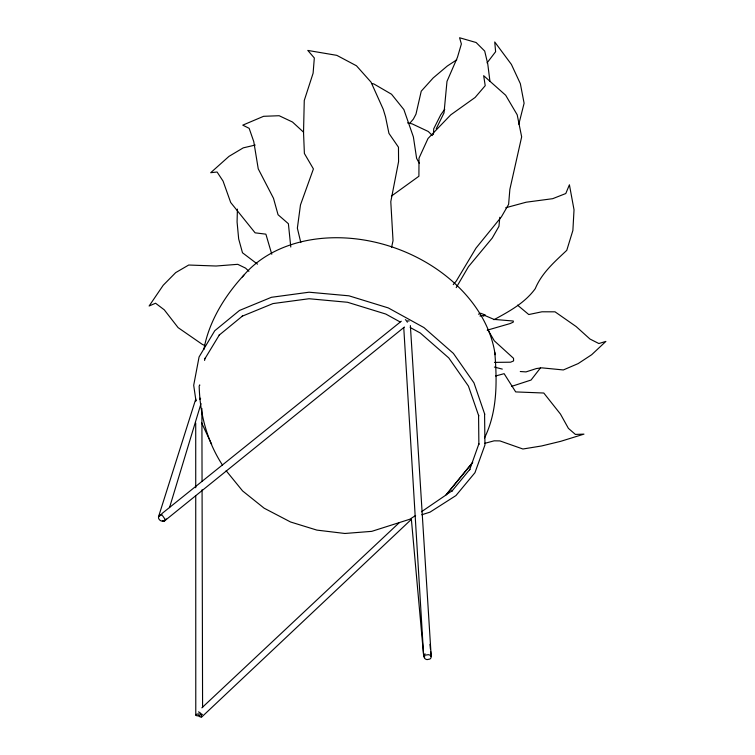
<?xml version="1.0" encoding="UTF-8"?>
<svg xmlns="http://www.w3.org/2000/svg" width="755" height="755" viewBox="0 0 755 755"><rect width="100%" height="100%" fill="white"/><g stroke="black" fill="none" stroke-linecap="round" stroke-linejoin="round"><path stroke-width="1.13" d="M237.41 209.097L237.079 222.008L238.674 238.929L242.487 252.774L257.502 264.156M195.772 399.036L158.493 516.873C158.05 519.893 161.504 521.818 164.165 521.224L404.425 327.028M433.464 134.532L433.719 128.784L440.731 114.836L444.78 109.239M195.526 399.716L195.668 401.179M499.819 217.27L498.951 226.34L492.241 238.061L468.477 266.666L456.209 287.646M203.869 349.518C208.729 321.724 224.971 295.564 243.903 275.122M204.586 360.465L205.02 358.2L204.879 358.767L219.516 334.663L219.177 335.126L242.582 315.939L242.157 316.213L272.98 303.576L309.05 298.735L347.536 302.274L385.767 314.042L400.037 321.904M391.562 247.489L393.034 240.656L390.788 201.67L398.574 161.664L398.47 147.206L388.938 133.371L385.541 116.865L383.238 109.277L371.026 82.135L356.473 65.789L336.815 55.351L307.804 50.434L314.325 57.975L313.108 73.197L304.265 100.472L303.529 132.446L304.388 153.482L313.419 168.922L300.471 204.945L297.366 228.142L300.792 242.553M195.8 400.244L195.828 400.981M518.808 124.245L524.102 103.246L520.355 83.682L511.399 64.411L494.733 41.978L495.62 51.708L487.069 62.882M169.507 507.653L201.019 403.585M484.493 438.023C497.592 411.267 497.111 381.341 494.789 352.377M424.801 656.897L423.678 656.17L425.027 653.745M158.493 516.873L160.069 514.844L161.947 514.438M166.119 518.845L165.279 520.346L163.646 521.177M200.122 715.787L197.536 715.844A2.888 0.887 -1.5 0 1 195.913 715.315L196.215 714.523A3.945 1.208 -1.5 0 1 198.263 713.919L202.472 714.39M410.371 325.603L431.143 655.538L430.661 656.161M164.543 520.959L164.76 520.506A4.37 2.038 51.2 0 0 164.392 518.308L162.759 515.976A3.209 1.501 51.2 0 0 160.815 514.863L159.72 515.637A4.379 2.048 51.2 0 0 159.673 516.269M436.211 128.794L444.006 112.939L446.988 81.389L457.473 57.257L461.371 43.988L459.578 37.75L476.141 42.525L484.701 51.066L487.768 63.996L489.967 81.474M540.429 367.959L531.058 380.039L511.607 386.371M421.45 511.758L445.95 495.035L471.979 463.277M472.734 462.381L445.95 495.035M453.255 284.616L456.284 281.039L476.037 248.065L501.452 216.789L508.615 204.36L509.861 189.354L521.658 136.853L517.194 114.798L505.671 95.243L483.662 75.689L485.22 85.674L475.112 97.471L450.773 114.836L428.009 138.505L419.006 158.154L418.902 176.245L391.383 196.111M409.738 123.329L413.381 119.082L415.977 114.165L421.243 91.176L433.172 77.954L447.281 66.034L456.794 59.796M198.291 715.164C202.368 720.581 202.793 712.994 198.461 711.889M201.528 717.174L411.466 519.28M201.868 707.831L399.414 522.535M161.778 513.702L401.311 321.224M446.649 494.346L452.405 490.646L452.028 491.005L469.874 469.336L469.638 469.855L478.915 443.751L478.878 444.327L478.576 415.401L478.745 415.92L468.44 386.107L448.791 357.945L420.271 332.993L410.229 327.519M415.627 515.505L409.795 519.251L371.771 531.35L344.884 533.474L316.864 530.104L290.552 521.988L264.137 508.19L242.6 490.939L226.151 470.724M493.978 319.714C509.172 311.419 524.867 302.991 535.267 288.646C541.797 272.876 554.68 261.768 566.778 250.32L572.885 230.426L574.026 209.777L569.412 184.796L565.788 193.525L552.707 198.678L526.188 202.208L505.718 207.757M483.408 316.109L485.446 315.099L480.614 313.221L478.491 314.193M421.8 514.75L430.02 512.145L455.935 495.573L474.952 472.705L484.946 444.997L484.578 413.787M495.62 375.981L504.123 373.678L515.693 391.911L543.789 393.025L560.455 414.07L568.411 428.368L575.395 434.418L583.964 434.125L560.814 441.298L541.618 445.96L522.904 449.008L499.904 440.901L494.157 440.826L484.776 443.336M487.211 330.19L510.267 323.517L513.334 322.092L513.296 321.026L493.978 319.393L484.483 315.345L479.953 316.052M255.209 145.064L243.261 147.857L228.982 156.37L210.72 172.697L217.081 172.008L223.074 181.106L230.7 202.51L255.105 232.833L265.892 234.163L271.781 254.246M494.468 362.381L510.597 362.202L513.589 360.928L513.542 358.323L494.289 340.798L487.994 329.963M520.27 371.517L525.99 371.904L536.475 368.534L541.788 367.845L563.334 369.95L578.188 363.58L591.693 354.699L605.878 341.411L598.847 343.534L589.948 339.014L576.188 326.594L555.029 311.824L541.939 311.796L528.774 314.542L517.524 305.143M407.596 320.8L409.116 321.054M199.537 399.008L200.283 399.112M407.549 122.905L412.117 123.867L428.255 131.474L432.417 135.57M371.63 83.465L373.876 83.956L391.543 94.243L403.878 109.579L413.391 136.929L416.618 158.399L419.327 163.297M494.383 367.062L502.301 369.101M163.656 521.271L162.4 520.714M205.351 345.762L202.387 344.431L178.105 327.632L164.26 309.814L155.558 303.227L149.122 306.002L163.212 285.258L175.689 272.621L188.703 265.024L216.09 266.015L237.749 264.325L245.535 268.11L248.905 271.272M199.943 398.13L200.632 398.593M303.614 132.238L292.487 122.017L279.152 115.723L263.599 116.308L242.761 125.141L249.15 128.322L253.774 141.629L258.238 168.846L273.489 198.272L278.048 214.722L288.391 223.725L290.779 247.027M484.757 414.306L473.97 382.861L453.387 353.397L423.961 327.585L388.306 307.927L348.952 295.818L309.069 292.213L271.404 297.3L239.477 310.456L214.741 330.756L199.075 356.955L193.695 385.286L195.922 400.546M222.546 465.184C207.172 441.713 199.82 413.768 199.169 385.88M211.655 444.28L201.547 422.696M431.143 655.538L428.34 654.651L424.735 655.264L423.791 655.859L424.574 658.284A4.266 3.898 -4.1 0 0 427.122 659.606L429.859 659.058A3.124 2.86 -4.1 0 0 431.18 656.954L430.671 651.414M407.37 322.215L405.982 320.139A2.803 1.736 51.1 0 0 405.359 319.676M430.85 655.274L431.143 656.104M199.707 384.842L199.773 385.39M429.973 644.383L430.435 649.073M411.39 519.468L423.744 656.708M403.746 327.481L423.678 656.17M201.887 408.483L202.057 481.492M202.076 489.731L202.585 707.577M195.715 422.998L195.734 487.768M195.734 496.007L195.781 715.06M242.364 276.962A139.43 106.096 19.7 0 1 387.872 245.611A139.43 106.096 19.7 0 1 495.148 354.718"/></g></svg>
